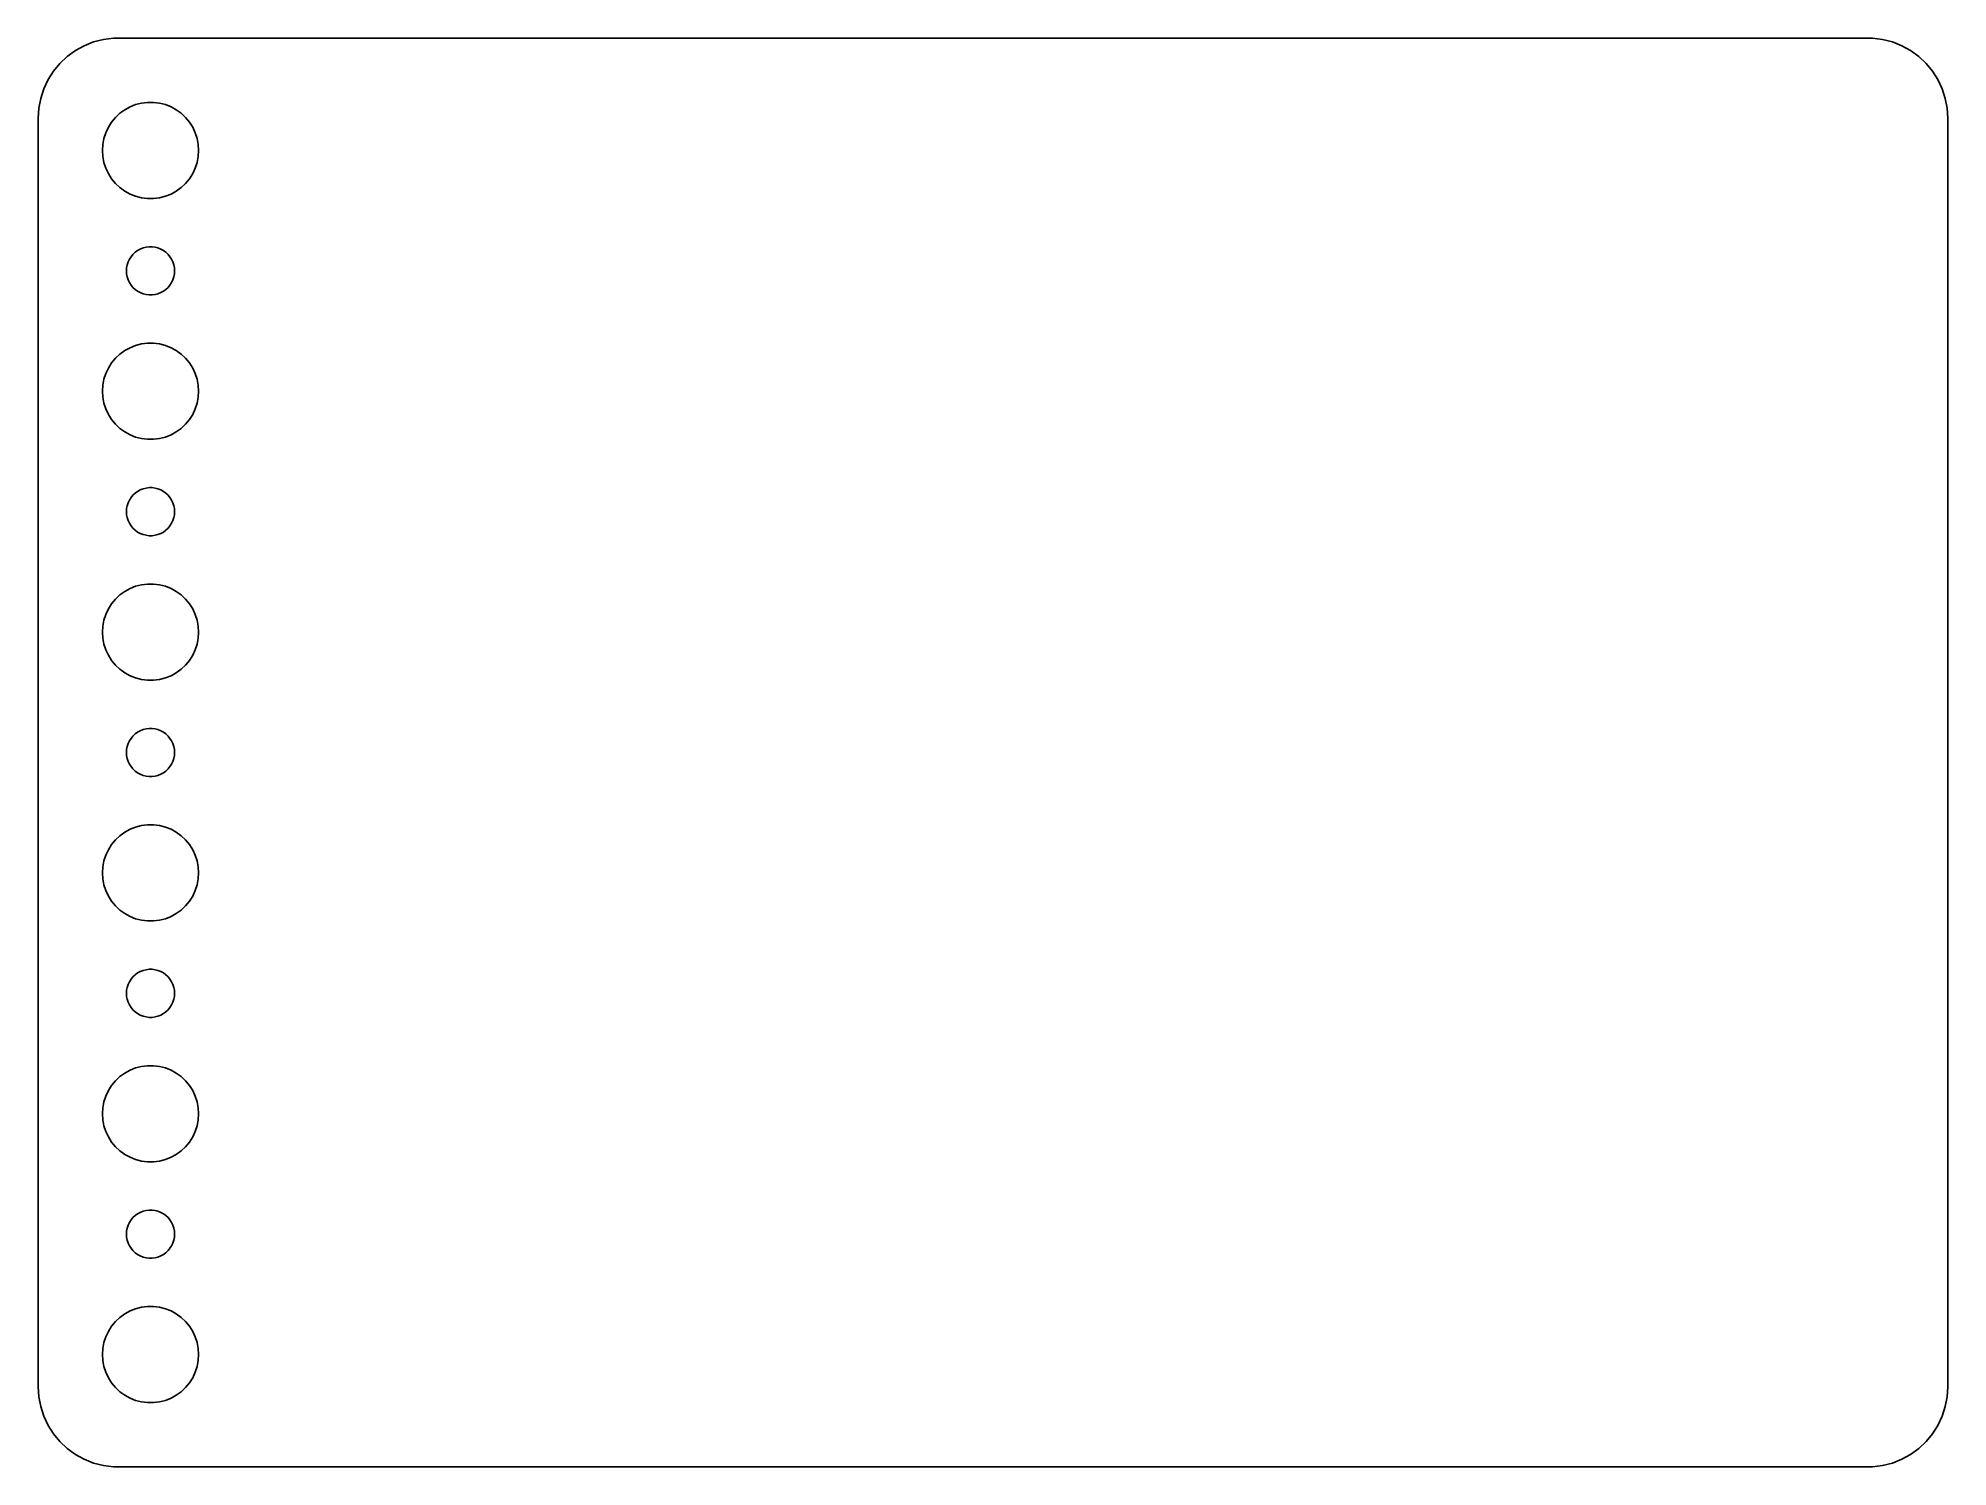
# Model space of a CAD drawing. Header units: metres. Extents: x -60 to 60, y -44 to 44.
import ezdxf

# ---------------------------------------------------------------- set-up
doc = ezdxf.new("R2010")
doc.units = ezdxf.units.M

msp = doc.modelspace()

# ---------------------------------------------------------------- linework, layer by layer
for p, q in [((-56.0451, 44.2553), (-56.6289, 44.0241)), ((-55.4369, 44.4114), (-56.0451, 44.2553)), ((-54.8139, 44.4901), (-55.4369, 44.4114)), ((54.8139, 44.4901), (-54.8139, 44.4901)), ((55.4369, 44.4114), (54.8139, 44.4901)), ((56.0451, 44.2553), (55.4369, 44.4114)), ((56.6289, 44.0241), (56.0451, 44.2553)), ((-58.1448, 42.9227), (-58.5451, 42.4389)), ((-57.6871, 43.3526), (-58.1448, 42.9227)), ((-57.1791, 43.7216), (-57.6871, 43.3526)), ((-56.6289, 44.0241), (-57.1791, 43.7216)), ((57.1791, 43.7216), (56.6289, 44.0241)), ((57.6871, 43.3526), (57.1791, 43.7216)), ((58.1448, 42.9227), (57.6871, 43.3526)), ((58.5451, 42.4389), (58.1448, 42.9227)), ((-58.8815, 41.9088), (-59.1489, 41.3406)), ((-58.5451, 42.4389), (-58.8815, 41.9088)), ((58.8815, 41.9088), (58.5451, 42.4389)), ((59.1489, 41.3406), (58.8815, 41.9088)), ((-59.3429, 40.7434), (-59.4606, 40.1267)), ((-59.1489, 41.3406), (-59.3429, 40.7434)), ((-53.0621, 40.4469), (-52.6884, 40.4941)), ((-52.6884, 40.4941), (-52.3116, 40.4941)), ((-52.3116, 40.4941), (-51.9379, 40.4469)), ((59.3429, 40.7434), (59.1489, 41.3406)), ((59.4606, 40.1267), (59.3429, 40.7434)), ((-59.4606, 40.1267), (-59.5, 39.5)), ((-59.5, 39.5), (-59.5, -39.5)), ((-54.927, 39.2634), (-54.6869, 39.5536)), ((-54.6869, 39.5536), (-54.4123, 39.8115)), ((-54.4123, 39.8115), (-54.1075, 40.033)), ((-54.1075, 40.033), (-53.7773, 40.2145)), ((-53.7773, 40.2145), (-53.427, 40.3532)), ((-53.427, 40.3532), (-53.0621, 40.4469)), ((-51.9379, 40.4469), (-51.5729, 40.3532)), ((-51.5729, 40.3532), (-51.2227, 40.2145)), ((-51.2227, 40.2145), (-50.8925, 40.033)), ((-50.8925, 40.033), (-50.5877, 39.8115)), ((-50.5877, 39.8115), (-50.3131, 39.5536)), ((-50.3131, 39.5536), (-50.0729, 39.2634)), ((59.5, 39.5), (59.4606, 40.1267)), ((59.5, -39.5), (59.5, 39.5)), ((-55.4763, 37.876), (-55.4057, 38.2461)), ((-55.4057, 38.2461), (-55.2893, 38.6044)), ((-55.2893, 38.6044), (-55.1289, 38.9453)), ((-55.1289, 38.9453), (-54.927, 39.2634)), ((-50.0729, 39.2634), (-49.8711, 38.9453)), ((-49.8711, 38.9453), (-49.7107, 38.6044)), ((-49.7107, 38.6044), (-49.5942, 38.2461)), ((-49.5942, 38.2461), (-49.5237, 37.876)), ((-55.5, 37.5), (-55.4763, 37.876)), ((-55.4763, 37.124), (-55.5, 37.5)), ((-55.4057, 36.7539), (-55.4763, 37.124)), ((-49.5237, 37.124), (-49.5942, 36.7539)), ((-49.5237, 37.876), (-49.5, 37.5)), ((-49.5, 37.5), (-49.5237, 37.124)), ((-55.2893, 36.3956), (-55.4057, 36.7539)), ((-55.1289, 36.0547), (-55.2893, 36.3956)), ((-54.927, 35.7366), (-55.1289, 36.0547)), ((-54.6869, 35.4464), (-54.927, 35.7366)), ((-50.0729, 35.7366), (-50.3131, 35.4464)), ((-49.8711, 36.0547), (-50.0729, 35.7366)), ((-49.7107, 36.3956), (-49.8711, 36.0547)), ((-49.5942, 36.7539), (-49.7107, 36.3956)), ((-54.4123, 35.1885), (-54.6869, 35.4464)), ((-54.1075, 34.967), (-54.4123, 35.1885)), ((-53.7773, 34.7855), (-54.1075, 34.967)), ((-53.427, 34.6468), (-53.7773, 34.7855)), ((-53.0621, 34.5531), (-53.427, 34.6468)), ((-52.6884, 34.5059), (-53.0621, 34.5531)), ((-51.9379, 34.5531), (-52.3116, 34.5059)), ((-51.5729, 34.6468), (-51.9379, 34.5531)), ((-51.2227, 34.7855), (-51.5729, 34.6468)), ((-50.8925, 34.967), (-51.2227, 34.7855)), ((-50.5877, 35.1885), (-50.8925, 34.967)), ((-50.3131, 35.4464), (-50.5877, 35.1885)), ((-52.3116, 34.5059), (-52.6884, 34.5059)), ((-53.7135, 30.8817), (-53.5934, 31.0268)), ((-53.5934, 31.0268), (-53.4561, 31.1558)), ((-53.4561, 31.1558), (-53.3037, 31.2665)), ((-53.3037, 31.2665), (-53.1387, 31.3572)), ((-53.1387, 31.3572), (-52.9635, 31.4266)), ((-52.9635, 31.4266), (-52.7811, 31.4734)), ((-52.7811, 31.4734), (-52.5942, 31.497)), ((-52.5942, 31.497), (-52.4058, 31.497)), ((-52.4058, 31.497), (-52.2189, 31.4734)), ((-52.2189, 31.4734), (-52.0365, 31.4266)), ((-52.0365, 31.4266), (-51.8613, 31.3572)), ((-51.8613, 31.3572), (-51.6963, 31.2665)), ((-51.6963, 31.2665), (-51.5439, 31.1558)), ((-51.5439, 31.1558), (-51.4065, 31.0268)), ((-51.4065, 31.0268), (-51.2865, 30.8817)), ((-54, 30), (-53.9882, 30.188)), ((-53.9882, 29.812), (-54, 30)), ((-53.9882, 30.188), (-53.9529, 30.373)), ((-53.9529, 29.627), (-53.9882, 29.812)), ((-53.9529, 30.373), (-53.8947, 30.5522)), ((-53.8947, 30.5522), (-53.8145, 30.7226)), ((-53.8145, 30.7226), (-53.7135, 30.8817)), ((-51.2865, 30.8817), (-51.1855, 30.7226)), ((-51.1855, 30.7226), (-51.1053, 30.5522)), ((-51.1053, 30.5522), (-51.0471, 30.373)), ((-51.0471, 30.373), (-51.0118, 30.188)), ((-51.0118, 29.812), (-51.0471, 29.627)), ((-51.0118, 30.188), (-51, 30)), ((-51, 30), (-51.0118, 29.812)), ((-53.8947, 29.4478), (-53.9529, 29.627)), ((-53.8145, 29.2774), (-53.8947, 29.4478)), ((-53.7135, 29.1183), (-53.8145, 29.2774)), ((-53.5934, 28.9732), (-53.7135, 29.1183)), ((-53.4561, 28.8442), (-53.5934, 28.9732)), ((-53.3037, 28.7335), (-53.4561, 28.8442)), ((-53.1387, 28.6427), (-53.3037, 28.7335)), ((-52.9635, 28.5734), (-53.1387, 28.6427)), ((-52.7811, 28.5266), (-52.9635, 28.5734)), ((-52.0365, 28.5734), (-52.2189, 28.5266)), ((-51.8613, 28.6427), (-52.0365, 28.5734)), ((-51.6963, 28.7335), (-51.8613, 28.6427)), ((-51.5439, 28.8442), (-51.6963, 28.7335)), ((-51.4065, 28.9732), (-51.5439, 28.8442)), ((-51.2865, 29.1183), (-51.4065, 28.9732)), ((-51.1855, 29.2774), (-51.2865, 29.1183)), ((-51.1053, 29.4478), (-51.1855, 29.2774)), ((-51.0471, 29.627), (-51.1053, 29.4478)), ((-52.5942, 28.503), (-52.7811, 28.5266)), ((-52.4058, 28.503), (-52.5942, 28.503)), ((-52.2189, 28.5266), (-52.4058, 28.503)), ((-54.4123, 24.8115), (-54.1075, 25.033)), ((-54.1075, 25.033), (-53.7773, 25.2145)), ((-53.7773, 25.2145), (-53.427, 25.3532)), ((-53.427, 25.3532), (-53.0621, 25.4469)), ((-53.0621, 25.4469), (-52.6884, 25.4941)), ((-52.6884, 25.4941), (-52.3116, 25.4941)), ((-52.3116, 25.4941), (-51.9379, 25.4469)), ((-51.9379, 25.4469), (-51.5729, 25.3532)), ((-51.5729, 25.3532), (-51.2227, 25.2145)), ((-51.2227, 25.2145), (-50.8925, 25.033)), ((-50.8925, 25.033), (-50.5877, 24.8115)), ((-55.2893, 23.6044), (-55.1289, 23.9453)), ((-55.1289, 23.9453), (-54.927, 24.2634)), ((-54.927, 24.2634), (-54.6869, 24.5536)), ((-54.6869, 24.5536), (-54.4123, 24.8115)), ((-50.5877, 24.8115), (-50.3131, 24.5536)), ((-50.3131, 24.5536), (-50.0729, 24.2634)), ((-50.0729, 24.2634), (-49.8711, 23.9453)), ((-49.8711, 23.9453), (-49.7107, 23.6044)), ((-55.5, 22.5), (-55.4763, 22.876)), ((-55.4763, 22.876), (-55.4057, 23.2461)), ((-55.4057, 23.2461), (-55.2893, 23.6044)), ((-49.7107, 23.6044), (-49.5942, 23.2461)), ((-49.5942, 23.2461), (-49.5237, 22.876)), ((-49.5237, 22.876), (-49.5, 22.5)), ((-55.4763, 22.124), (-55.5, 22.5)), ((-55.4057, 21.7539), (-55.4763, 22.124)), ((-55.2893, 21.3956), (-55.4057, 21.7539)), ((-49.5942, 21.7539), (-49.7107, 21.3956)), ((-49.5237, 22.124), (-49.5942, 21.7539)), ((-49.5, 22.5), (-49.5237, 22.124)), ((-55.1289, 21.0547), (-55.2893, 21.3956)), ((-54.927, 20.7366), (-55.1289, 21.0547)), ((-54.6869, 20.4464), (-54.927, 20.7366)), ((-54.4123, 20.1884), (-54.6869, 20.4464)), ((-50.3131, 20.4464), (-50.5877, 20.1884)), ((-50.0729, 20.7366), (-50.3131, 20.4464)), ((-49.8711, 21.0547), (-50.0729, 20.7366)), ((-49.7107, 21.3956), (-49.8711, 21.0547)), ((-54.1075, 19.967), (-54.4123, 20.1884)), ((-53.7773, 19.7855), (-54.1075, 19.967)), ((-53.427, 19.6468), (-53.7773, 19.7855)), ((-53.0621, 19.5531), (-53.427, 19.6468)), ((-52.6884, 19.5059), (-53.0621, 19.5531)), ((-52.3116, 19.5059), (-52.6884, 19.5059)), ((-51.9379, 19.5531), (-52.3116, 19.5059)), ((-51.5729, 19.6468), (-51.9379, 19.5531)), ((-51.2227, 19.7855), (-51.5729, 19.6468)), ((-50.8925, 19.967), (-51.2227, 19.7855)), ((-50.5877, 20.1884), (-50.8925, 19.967)), ((-53.9529, 15.373), (-53.8947, 15.5522)), ((-53.8947, 15.5522), (-53.8145, 15.7226)), ((-53.8145, 15.7226), (-53.7135, 15.8817)), ((-53.7135, 15.8817), (-53.5934, 16.0268)), ((-53.5934, 16.0268), (-53.4561, 16.1558)), ((-53.4561, 16.1558), (-53.3037, 16.2665)), ((-53.3037, 16.2665), (-53.1387, 16.3572)), ((-53.1387, 16.3572), (-52.9635, 16.4266)), ((-52.9635, 16.4266), (-52.7811, 16.4734)), ((-52.7811, 16.4734), (-52.5942, 16.497)), ((-52.5942, 16.497), (-52.4058, 16.497)), ((-52.4058, 16.497), (-52.2189, 16.4734)), ((-52.2189, 16.4734), (-52.0365, 16.4266)), ((-52.0365, 16.4266), (-51.8613, 16.3572)), ((-51.8613, 16.3572), (-51.6963, 16.2665)), ((-51.6963, 16.2665), (-51.5439, 16.1558)), ((-51.5439, 16.1558), (-51.4065, 16.0268)), ((-51.4065, 16.0268), (-51.2865, 15.8817)), ((-51.2865, 15.8817), (-51.1855, 15.7226)), ((-51.1855, 15.7226), (-51.1053, 15.5522)), ((-51.1053, 15.5522), (-51.0471, 15.373)), ((-54, 15), (-53.9882, 15.188)), ((-53.9882, 14.812), (-54, 15)), ((-53.9882, 15.188), (-53.9529, 15.373)), ((-53.9529, 14.627), (-53.9882, 14.812)), ((-53.8947, 14.4478), (-53.9529, 14.627)), ((-53.8145, 14.2774), (-53.8947, 14.4478)), ((-51.1053, 14.4478), (-51.1855, 14.2774)), ((-51.0471, 14.627), (-51.1053, 14.4478)), ((-51.0471, 15.373), (-51.0118, 15.188)), ((-51.0118, 14.812), (-51.0471, 14.627)), ((-51.0118, 15.188), (-51, 15)), ((-51, 15), (-51.0118, 14.812)), ((-53.7135, 14.1183), (-53.8145, 14.2774)), ((-53.5934, 13.9732), (-53.7135, 14.1183)), ((-53.4561, 13.8442), (-53.5934, 13.9732)), ((-53.3037, 13.7335), (-53.4561, 13.8442)), ((-53.1387, 13.6427), (-53.3037, 13.7335)), ((-52.9635, 13.5734), (-53.1387, 13.6427)), ((-52.7811, 13.5266), (-52.9635, 13.5734)), ((-52.5942, 13.5029), (-52.7811, 13.5266)), ((-52.4058, 13.5029), (-52.5942, 13.5029)), ((-52.2189, 13.5266), (-52.4058, 13.5029)), ((-52.0365, 13.5734), (-52.2189, 13.5266)), ((-51.8613, 13.6427), (-52.0365, 13.5734)), ((-51.6963, 13.7335), (-51.8613, 13.6427)), ((-51.5439, 13.8442), (-51.6963, 13.7335)), ((-51.4065, 13.9732), (-51.5439, 13.8442)), ((-51.2865, 14.1183), (-51.4065, 13.9732)), ((-51.1855, 14.2774), (-51.2865, 14.1183)), ((-54.927, 9.26335), (-54.6869, 9.55363)), ((-54.6869, 9.55363), (-54.4123, 9.81154)), ((-54.4123, 9.81154), (-54.1075, 10.033)), ((-54.1075, 10.033), (-53.7773, 10.2145)), ((-53.7773, 10.2145), (-53.427, 10.3532)), ((-53.427, 10.3532), (-53.0621, 10.4469)), ((-53.0621, 10.4469), (-52.6884, 10.4941)), ((-52.6884, 10.4941), (-52.3116, 10.4941)), ((-52.3116, 10.4941), (-51.9379, 10.4469)), ((-51.9379, 10.4469), (-51.5729, 10.3532)), ((-51.5729, 10.3532), (-51.2227, 10.2145)), ((-51.2227, 10.2145), (-50.8925, 10.033)), ((-50.8925, 10.033), (-50.5877, 9.81154)), ((-50.5877, 9.81154), (-50.3131, 9.55363)), ((-50.3131, 9.55363), (-50.0729, 9.26335)), ((-55.4057, 8.24606), (-55.2893, 8.60437)), ((-55.2893, 8.60437), (-55.1289, 8.94525)), ((-55.1289, 8.94525), (-54.927, 9.26335)), ((-50.0729, 9.26335), (-49.8711, 8.94525)), ((-49.8711, 8.94525), (-49.7107, 8.60437)), ((-49.7107, 8.60437), (-49.5942, 8.24606)), ((-55.5, 7.5), (-55.4763, 7.87599)), ((-55.4763, 7.12399), (-55.5, 7.5)), ((-55.4763, 7.87599), (-55.4057, 8.24606)), ((-49.5942, 8.24606), (-49.5237, 7.87599)), ((-49.5237, 7.87599), (-49.5, 7.5)), ((-49.5, 7.5), (-49.5237, 7.12399)), ((-55.4057, 6.75392), (-55.4763, 7.12399)), ((-55.2893, 6.39561), (-55.4057, 6.75392)), ((-55.1289, 6.05473), (-55.2893, 6.39561)), ((-54.927, 5.73663), (-55.1289, 6.05473)), ((-49.8711, 6.05473), (-50.0729, 5.73663)), ((-49.7107, 6.39561), (-49.8711, 6.05473)), ((-49.5942, 6.75392), (-49.7107, 6.39561)), ((-49.5237, 7.12399), (-49.5942, 6.75392)), ((-54.6869, 5.44635), (-54.927, 5.73663)), ((-54.4123, 5.18845), (-54.6869, 5.44635)), ((-54.1075, 4.96701), (-54.4123, 5.18845)), ((-53.7773, 4.78551), (-54.1075, 4.96701)), ((-53.427, 4.64682), (-53.7773, 4.78551)), ((-51.2227, 4.78551), (-51.5729, 4.64682)), ((-50.8925, 4.96701), (-51.2227, 4.78551)), ((-50.5877, 5.18845), (-50.8925, 4.96701)), ((-50.3131, 5.44635), (-50.5877, 5.18845)), ((-50.0729, 5.73663), (-50.3131, 5.44635)), ((-53.0621, 4.55313), (-53.427, 4.64682)), ((-52.6884, 4.50591), (-53.0621, 4.55313)), ((-52.3116, 4.50591), (-52.6884, 4.50591)), ((-51.9379, 4.55313), (-52.3116, 4.50591)), ((-51.5729, 4.64682), (-51.9379, 4.55313)), ((-53.4561, 1.15576), (-53.3037, 1.26648)), ((-53.3037, 1.26648), (-53.1387, 1.35724)), ((-53.1387, 1.35724), (-52.9635, 1.42657)), ((-52.9635, 1.42657), (-52.7811, 1.47342)), ((-52.7811, 1.47342), (-52.5942, 1.49704)), ((-52.5942, 1.49704), (-52.4058, 1.49704)), ((-52.4058, 1.49704), (-52.2189, 1.47342)), ((-52.2189, 1.47342), (-52.0365, 1.42657)), ((-52.0365, 1.42657), (-51.8613, 1.35724)), ((-51.8613, 1.35724), (-51.6963, 1.26648)), ((-51.6963, 1.26648), (-51.5439, 1.15576)), ((-54, 0), (-53.9882, 0.18799)), ((-53.9882, -0.18799), (-54, 0)), ((-53.9882, 0.18799), (-53.9529, 0.37303)), ((-53.9529, 0.37303), (-53.8947, 0.55219)), ((-53.8947, 0.55219), (-53.8145, 0.72263)), ((-53.8145, 0.72263), (-53.7135, 0.88167)), ((-53.7135, 0.88167), (-53.5934, 1.02681)), ((-53.5934, 1.02681), (-53.4561, 1.15576)), ((-51.5439, 1.15576), (-51.4065, 1.02681)), ((-51.4065, 1.02681), (-51.2865, 0.88167)), ((-51.2865, 0.88167), (-51.1855, 0.72263)), ((-51.1855, 0.72263), (-51.1053, 0.55219)), ((-51.1053, 0.55219), (-51.0471, 0.37303)), ((-51.0471, 0.37303), (-51.0118, 0.18799)), ((-51.0118, 0.18799), (-51, 0)), ((-51, 0), (-51.0118, -0.18799)), ((-53.9529, -0.37303), (-53.9882, -0.18799)), ((-53.8947, -0.55219), (-53.9529, -0.37303)), ((-53.8145, -0.72263), (-53.8947, -0.55219)), ((-53.7135, -0.88167), (-53.8145, -0.72263)), ((-53.5934, -1.02681), (-53.7135, -0.88167)), ((-53.4561, -1.15576), (-53.5934, -1.02681)), ((-53.3037, -1.26648), (-53.4561, -1.15576)), ((-51.5439, -1.15576), (-51.6963, -1.26648)), ((-51.4065, -1.02681), (-51.5439, -1.15576)), ((-51.2865, -0.88167), (-51.4065, -1.02681)), ((-51.1855, -0.72263), (-51.2865, -0.88167)), ((-51.1053, -0.55219), (-51.1855, -0.72263)), ((-51.0471, -0.37303), (-51.1053, -0.55219)), ((-51.0118, -0.18799), (-51.0471, -0.37303)), ((-53.1387, -1.35724), (-53.3037, -1.26648)), ((-52.9635, -1.42657), (-53.1387, -1.35724)), ((-52.7811, -1.47342), (-52.9635, -1.42657)), ((-52.5942, -1.49704), (-52.7811, -1.47342)), ((-52.4058, -1.49704), (-52.5942, -1.49704)), ((-52.2189, -1.47342), (-52.4058, -1.49704)), ((-52.0365, -1.42657), (-52.2189, -1.47342)), ((-51.8613, -1.35724), (-52.0365, -1.42657)), ((-51.6963, -1.26648), (-51.8613, -1.35724)), ((-53.7773, -4.78551), (-53.427, -4.64682)), ((-53.427, -4.64682), (-53.0621, -4.55313)), ((-53.0621, -4.55313), (-52.6884, -4.50591)), ((-52.6884, -4.50591), (-52.3116, -4.50591)), ((-52.3116, -4.50591), (-51.9379, -4.55313)), ((-51.9379, -4.55313), (-51.5729, -4.64682)), ((-51.5729, -4.64682), (-51.2227, -4.78551)), ((-55.1289, -6.05473), (-54.927, -5.73663)), ((-54.927, -5.73663), (-54.6869, -5.44635)), ((-54.6869, -5.44635), (-54.4123, -5.18845)), ((-54.4123, -5.18845), (-54.1075, -4.96701)), ((-54.1075, -4.96701), (-53.7773, -4.78551)), ((-51.2227, -4.78551), (-50.8925, -4.96701)), ((-50.8925, -4.96701), (-50.5877, -5.18845)), ((-50.5877, -5.18845), (-50.3131, -5.44635)), ((-50.3131, -5.44635), (-50.0729, -5.73663)), ((-50.0729, -5.73663), (-49.8711, -6.05473)), ((-55.5, -7.5), (-55.4763, -7.12399)), ((-55.4763, -7.12399), (-55.4057, -6.75392)), ((-55.4057, -6.75392), (-55.2893, -6.39561)), ((-55.2893, -6.39561), (-55.1289, -6.05473)), ((-49.8711, -6.05473), (-49.7107, -6.39561)), ((-49.7107, -6.39561), (-49.5942, -6.75392)), ((-49.5942, -6.75392), (-49.5237, -7.12399)), ((-49.5237, -7.12399), (-49.5, -7.5)), ((-55.4763, -7.87599), (-55.5, -7.5)), ((-55.4057, -8.24606), (-55.4763, -7.87599)), ((-55.2893, -8.60437), (-55.4057, -8.24606)), ((-49.5942, -8.24606), (-49.7107, -8.60437)), ((-49.5237, -7.87599), (-49.5942, -8.24606)), ((-49.5, -7.5), (-49.5237, -7.87599)), ((-55.1289, -8.94525), (-55.2893, -8.60437)), ((-54.927, -9.26335), (-55.1289, -8.94525)), ((-54.6869, -9.55363), (-54.927, -9.26335)), ((-50.0729, -9.26335), (-50.3131, -9.55363)), ((-49.8711, -8.94525), (-50.0729, -9.26335)), ((-49.7107, -8.60437), (-49.8711, -8.94525)), ((-54.4123, -9.81154), (-54.6869, -9.55363)), ((-54.1075, -10.033), (-54.4123, -9.81154)), ((-53.7773, -10.2145), (-54.1075, -10.033)), ((-53.427, -10.3532), (-53.7773, -10.2145)), ((-53.0621, -10.4469), (-53.427, -10.3532)), ((-52.6884, -10.4941), (-53.0621, -10.4469)), ((-52.3116, -10.4941), (-52.6884, -10.4941)), ((-51.9379, -10.4469), (-52.3116, -10.4941)), ((-51.5729, -10.3532), (-51.9379, -10.4469)), ((-51.2227, -10.2145), (-51.5729, -10.3532)), ((-50.8925, -10.033), (-51.2227, -10.2145)), ((-50.5877, -9.81154), (-50.8925, -10.033)), ((-50.3131, -9.55363), (-50.5877, -9.81154)), ((-53.8947, -14.4478), (-53.8145, -14.2774)), ((-53.8145, -14.2774), (-53.7135, -14.1183)), ((-53.7135, -14.1183), (-53.5934, -13.9732)), ((-53.5934, -13.9732), (-53.4561, -13.8442)), ((-53.4561, -13.8442), (-53.3037, -13.7335)), ((-53.3037, -13.7335), (-53.1387, -13.6427)), ((-53.1387, -13.6427), (-52.9635, -13.5734)), ((-52.9635, -13.5734), (-52.7811, -13.5266)), ((-52.7811, -13.5266), (-52.5942, -13.5029)), ((-52.5942, -13.5029), (-52.4058, -13.5029)), ((-52.4058, -13.5029), (-52.2189, -13.5266)), ((-52.2189, -13.5266), (-52.0365, -13.5734)), ((-52.0365, -13.5734), (-51.8613, -13.6427)), ((-51.8613, -13.6427), (-51.6963, -13.7335)), ((-51.6963, -13.7335), (-51.5439, -13.8442)), ((-51.5439, -13.8442), (-51.4065, -13.9732)), ((-51.4065, -13.9732), (-51.2865, -14.1183)), ((-51.2865, -14.1183), (-51.1855, -14.2774)), ((-51.1855, -14.2774), (-51.1053, -14.4478)), ((-54, -15), (-53.9882, -14.812)), ((-53.9882, -15.188), (-54, -15)), ((-53.9882, -14.812), (-53.9529, -14.627)), ((-53.9529, -15.373), (-53.9882, -15.188)), ((-53.9529, -14.627), (-53.8947, -14.4478)), ((-53.8947, -15.5522), (-53.9529, -15.373)), ((-51.1053, -14.4478), (-51.0471, -14.627)), ((-51.0471, -15.373), (-51.1053, -15.5522)), ((-51.0471, -14.627), (-51.0118, -14.812)), ((-51.0118, -15.188), (-51.0471, -15.373)), ((-51.0118, -14.812), (-51, -15)), ((-51, -15), (-51.0118, -15.188)), ((-53.8145, -15.7226), (-53.8947, -15.5522)), ((-53.7135, -15.8817), (-53.8145, -15.7226)), ((-53.5934, -16.0268), (-53.7135, -15.8817)), ((-53.4561, -16.1558), (-53.5934, -16.0268)), ((-53.3037, -16.2665), (-53.4561, -16.1558)), ((-53.1387, -16.3572), (-53.3037, -16.2665)), ((-52.9635, -16.4266), (-53.1387, -16.3572)), ((-52.7811, -16.4734), (-52.9635, -16.4266)), ((-52.5942, -16.497), (-52.7811, -16.4734)), ((-52.4058, -16.497), (-52.5942, -16.497)), ((-52.2189, -16.4734), (-52.4058, -16.497)), ((-52.0365, -16.4266), (-52.2189, -16.4734)), ((-51.8613, -16.3572), (-52.0365, -16.4266)), ((-51.6963, -16.2665), (-51.8613, -16.3572)), ((-51.5439, -16.1558), (-51.6963, -16.2665)), ((-51.4065, -16.0268), (-51.5439, -16.1558)), ((-51.2865, -15.8817), (-51.4065, -16.0268)), ((-51.1855, -15.7226), (-51.2865, -15.8817)), ((-51.1053, -15.5522), (-51.1855, -15.7226)), ((-54.6869, -20.4464), (-54.4123, -20.1884)), ((-54.4123, -20.1884), (-54.1075, -19.967)), ((-54.1075, -19.967), (-53.7773, -19.7855)), ((-53.7773, -19.7855), (-53.427, -19.6468)), ((-53.427, -19.6468), (-53.0621, -19.5531)), ((-53.0621, -19.5531), (-52.6884, -19.5059)), ((-52.6884, -19.5059), (-52.3116, -19.5059)), ((-52.3116, -19.5059), (-51.9379, -19.5531)), ((-51.9379, -19.5531), (-51.5729, -19.6468)), ((-51.5729, -19.6468), (-51.2227, -19.7855)), ((-51.2227, -19.7855), (-50.8925, -19.967)), ((-50.8925, -19.967), (-50.5877, -20.1884)), ((-50.5877, -20.1884), (-50.3131, -20.4464)), ((-55.4057, -21.7539), (-55.2893, -21.3956)), ((-55.2893, -21.3956), (-55.1289, -21.0547)), ((-55.1289, -21.0547), (-54.927, -20.7366)), ((-54.927, -20.7366), (-54.6869, -20.4464)), ((-50.3131, -20.4464), (-50.0729, -20.7366)), ((-50.0729, -20.7366), (-49.8711, -21.0547)), ((-49.8711, -21.0547), (-49.7107, -21.3956)), ((-49.7107, -21.3956), (-49.5942, -21.7539)), ((-55.5, -22.5), (-55.4763, -22.124)), ((-55.4763, -22.876), (-55.5, -22.5)), ((-55.4763, -22.124), (-55.4057, -21.7539)), ((-49.5942, -21.7539), (-49.5237, -22.124)), ((-49.5237, -22.124), (-49.5, -22.5)), ((-49.5, -22.5), (-49.5237, -22.876)), ((-55.4057, -23.2461), (-55.4763, -22.876)), ((-55.2893, -23.6044), (-55.4057, -23.2461)), ((-55.1289, -23.9453), (-55.2893, -23.6044)), ((-49.7107, -23.6044), (-49.8711, -23.9453)), ((-49.5942, -23.2461), (-49.7107, -23.6044)), ((-49.5237, -22.876), (-49.5942, -23.2461)), ((-54.927, -24.2634), (-55.1289, -23.9453)), ((-54.6869, -24.5536), (-54.927, -24.2634)), ((-54.4123, -24.8115), (-54.6869, -24.5536)), ((-54.1075, -25.033), (-54.4123, -24.8115)), ((-50.5877, -24.8115), (-50.8925, -25.033)), ((-50.3131, -24.5536), (-50.5877, -24.8115)), ((-50.0729, -24.2634), (-50.3131, -24.5536)), ((-49.8711, -23.9453), (-50.0729, -24.2634)), ((-53.7773, -25.2145), (-54.1075, -25.033)), ((-53.427, -25.3532), (-53.7773, -25.2145)), ((-53.0621, -25.4469), (-53.427, -25.3532)), ((-52.6884, -25.4941), (-53.0621, -25.4469)), ((-52.3116, -25.4941), (-52.6884, -25.4941)), ((-51.9379, -25.4469), (-52.3116, -25.4941)), ((-51.5729, -25.3532), (-51.9379, -25.4469)), ((-51.2227, -25.2145), (-51.5729, -25.3532)), ((-50.8925, -25.033), (-51.2227, -25.2145)), ((-52.9635, -28.5734), (-52.7811, -28.5266)), ((-52.7811, -28.5266), (-52.5942, -28.503)), ((-52.5942, -28.503), (-52.4058, -28.503)), ((-52.4058, -28.503), (-52.2189, -28.5266)), ((-52.2189, -28.5266), (-52.0365, -28.5734)), ((-53.9882, -29.812), (-53.9529, -29.627)), ((-53.9529, -29.627), (-53.8947, -29.4478)), ((-53.8947, -29.4478), (-53.8145, -29.2774)), ((-53.8145, -29.2774), (-53.7135, -29.1183)), ((-53.7135, -29.1183), (-53.5934, -28.9732)), ((-53.5934, -28.9732), (-53.4561, -28.8442)), ((-53.4561, -28.8442), (-53.3037, -28.7335)), ((-53.3037, -28.7335), (-53.1387, -28.6427)), ((-53.1387, -28.6427), (-52.9635, -28.5734)), ((-52.0365, -28.5734), (-51.8613, -28.6427)), ((-51.8613, -28.6427), (-51.6963, -28.7335)), ((-51.6963, -28.7335), (-51.5439, -28.8442)), ((-51.5439, -28.8442), (-51.4065, -28.9732)), ((-51.4065, -28.9732), (-51.2865, -29.1183)), ((-51.2865, -29.1183), (-51.1855, -29.2774)), ((-51.1855, -29.2774), (-51.1053, -29.4478)), ((-51.1053, -29.4478), (-51.0471, -29.627)), ((-51.0471, -29.627), (-51.0118, -29.812)), ((-54, -30), (-53.9882, -29.812)), ((-53.9882, -30.188), (-54, -30)), ((-53.9529, -30.373), (-53.9882, -30.188)), ((-53.8947, -30.5522), (-53.9529, -30.373)), ((-53.8145, -30.7226), (-53.8947, -30.5522)), ((-53.7135, -30.8817), (-53.8145, -30.7226)), ((-53.5934, -31.0268), (-53.7135, -30.8817)), ((-51.2865, -30.8817), (-51.4065, -31.0268)), ((-51.1855, -30.7226), (-51.2865, -30.8817)), ((-51.1053, -30.5522), (-51.1855, -30.7226)), ((-51.0471, -30.373), (-51.1053, -30.5522)), ((-51.0118, -30.188), (-51.0471, -30.373)), ((-51.0118, -29.812), (-51, -30)), ((-51, -30), (-51.0118, -30.188)), ((-53.4561, -31.1558), (-53.5934, -31.0268)), ((-53.3037, -31.2665), (-53.4561, -31.1558)), ((-53.1387, -31.3572), (-53.3037, -31.2665)), ((-52.9635, -31.4266), (-53.1387, -31.3572)), ((-52.7811, -31.4734), (-52.9635, -31.4266)), ((-52.5942, -31.497), (-52.7811, -31.4734)), ((-52.4058, -31.497), (-52.5942, -31.497)), ((-52.2189, -31.4734), (-52.4058, -31.497)), ((-52.0365, -31.4266), (-52.2189, -31.4734)), ((-51.8613, -31.3572), (-52.0365, -31.4266)), ((-51.6963, -31.2665), (-51.8613, -31.3572)), ((-51.5439, -31.1558), (-51.6963, -31.2665)), ((-51.4065, -31.0268), (-51.5439, -31.1558)), ((-53.0621, -34.5531), (-52.6884, -34.5059)), ((-52.6884, -34.5059), (-52.3116, -34.5059)), ((-52.3116, -34.5059), (-51.9379, -34.5531)), ((-54.927, -35.7366), (-54.6869, -35.4464)), ((-54.6869, -35.4464), (-54.4123, -35.1885)), ((-54.4123, -35.1885), (-54.1075, -34.967)), ((-54.1075, -34.967), (-53.7773, -34.7855)), ((-53.7773, -34.7855), (-53.427, -34.6468)), ((-53.427, -34.6468), (-53.0621, -34.5531)), ((-51.9379, -34.5531), (-51.5729, -34.6468)), ((-51.5729, -34.6468), (-51.2227, -34.7855)), ((-51.2227, -34.7855), (-50.8925, -34.967)), ((-50.8925, -34.967), (-50.5877, -35.1885)), ((-50.5877, -35.1885), (-50.3131, -35.4464)), ((-50.3131, -35.4464), (-50.0729, -35.7366)), ((-55.4763, -37.124), (-55.4057, -36.7539)), ((-55.4057, -36.7539), (-55.2893, -36.3956)), ((-55.2893, -36.3956), (-55.1289, -36.0547)), ((-55.1289, -36.0547), (-54.927, -35.7366)), ((-50.0729, -35.7366), (-49.8711, -36.0547)), ((-49.8711, -36.0547), (-49.7107, -36.3956)), ((-49.7107, -36.3956), (-49.5942, -36.7539)), ((-49.5942, -36.7539), (-49.5237, -37.124)), ((-55.5, -37.5), (-55.4763, -37.124)), ((-55.4763, -37.876), (-55.5, -37.5)), ((-55.4057, -38.2461), (-55.4763, -37.876)), ((-49.5237, -37.876), (-49.5942, -38.2461)), ((-49.5237, -37.124), (-49.5, -37.5)), ((-49.5, -37.5), (-49.5237, -37.876)), ((-55.2893, -38.6044), (-55.4057, -38.2461)), ((-55.1289, -38.9453), (-55.2893, -38.6044)), ((-54.927, -39.2634), (-55.1289, -38.9453)), ((-54.6869, -39.5536), (-54.927, -39.2634)), ((-50.0729, -39.2634), (-50.3131, -39.5536)), ((-49.8711, -38.9453), (-50.0729, -39.2634)), ((-49.7107, -38.6044), (-49.8711, -38.9453)), ((-49.5942, -38.2461), (-49.7107, -38.6044)), ((-59.5, -39.5), (-59.4606, -40.1267)), ((-59.4606, -40.1267), (-59.3429, -40.7434)), ((-54.4123, -39.8115), (-54.6869, -39.5536)), ((-54.1075, -40.033), (-54.4123, -39.8115)), ((-53.7773, -40.2145), (-54.1075, -40.033)), ((-53.427, -40.3532), (-53.7773, -40.2145)), ((-53.0621, -40.4469), (-53.427, -40.3532)), ((-52.6884, -40.4941), (-53.0621, -40.4469)), ((-51.9379, -40.4469), (-52.3116, -40.4941)), ((-51.5729, -40.3532), (-51.9379, -40.4469)), ((-51.2227, -40.2145), (-51.5729, -40.3532)), ((-50.8925, -40.033), (-51.2227, -40.2145)), ((-50.5877, -39.8115), (-50.8925, -40.033)), ((-50.3131, -39.5536), (-50.5877, -39.8115)), ((59.3429, -40.7434), (59.4606, -40.1267)), ((59.4606, -40.1267), (59.5, -39.5)), ((-59.3429, -40.7434), (-59.1489, -41.3406)), ((-59.1489, -41.3406), (-58.8815, -41.9088)), ((-52.3116, -40.4941), (-52.6884, -40.4941)), ((58.8815, -41.9088), (59.1489, -41.3406)), ((59.1489, -41.3406), (59.3429, -40.7434)), ((-58.8815, -41.9088), (-58.5451, -42.4389)), ((-58.5451, -42.4389), (-58.1448, -42.9227)), ((58.1448, -42.9227), (58.5451, -42.4389)), ((58.5451, -42.4389), (58.8815, -41.9088)), ((-58.1448, -42.9227), (-57.6871, -43.3526)), ((-57.6871, -43.3526), (-57.1791, -43.7216)), ((-57.1791, -43.7216), (-56.6289, -44.0241)), ((-56.6289, -44.0241), (-56.0451, -44.2553)), ((56.0451, -44.2553), (56.6289, -44.0241)), ((56.6289, -44.0241), (57.1791, -43.7216)), ((57.1791, -43.7216), (57.6871, -43.3526)), ((57.6871, -43.3526), (58.1448, -42.9227)), ((-56.0451, -44.2553), (-55.4369, -44.4114)), ((-55.4369, -44.4114), (-54.8139, -44.4901)), ((-54.8139, -44.4901), (54.8139, -44.4901)), ((54.8139, -44.4901), (55.4369, -44.4114)), ((55.4369, -44.4114), (56.0451, -44.2553))]:
    msp.add_line(p, q)

doc.saveas('drawing.dxf')
